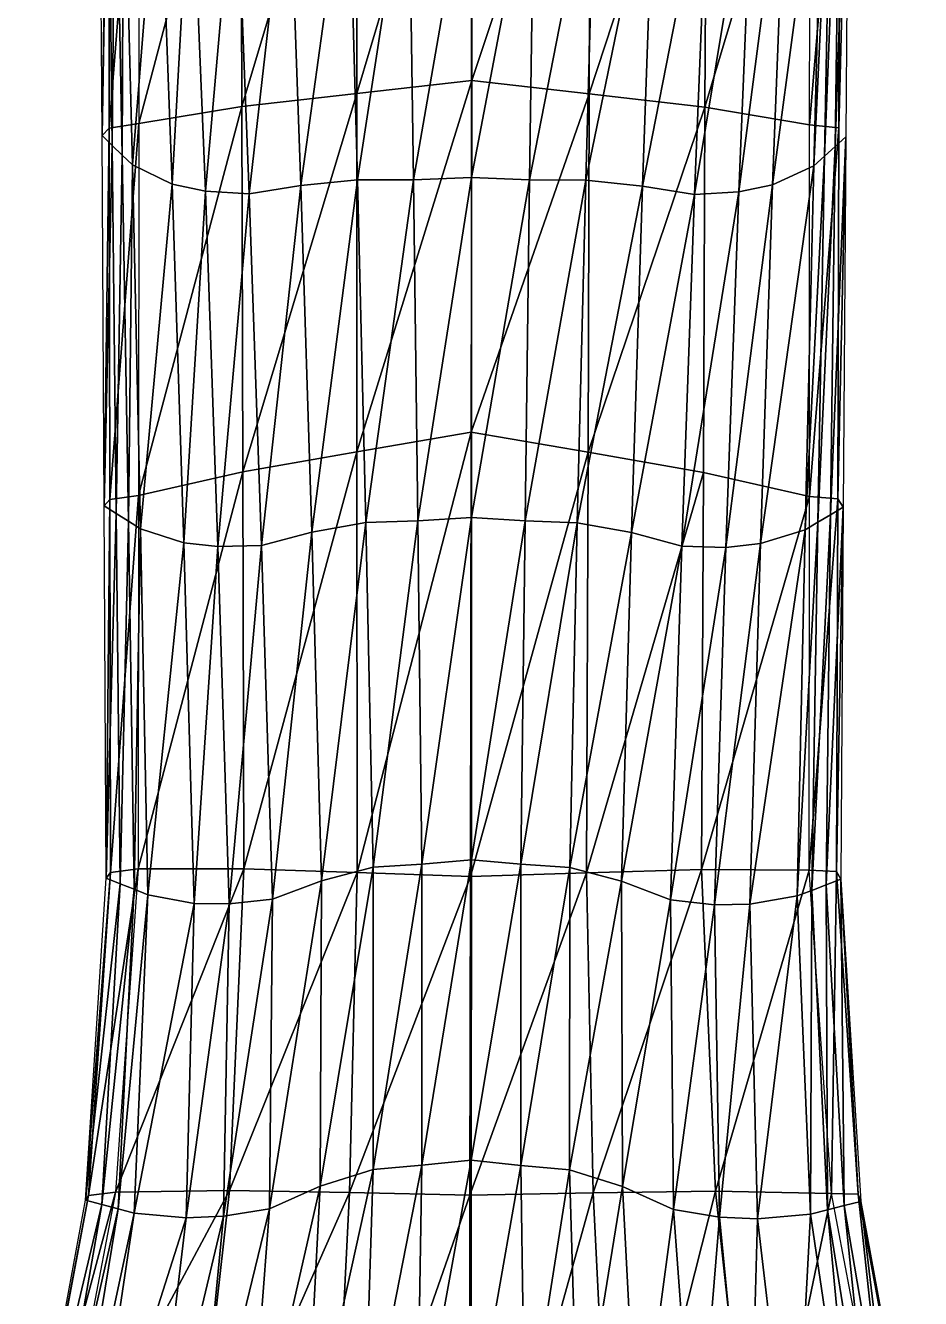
# Model space of a CAD drawing. Extents: x 0 to 0.153, y -0.316 to 0.
# Drawn here: x 0.0592 to 0.0947, y -0.1623 to -0.1118 of the extents above; entities that cross this region are included whole.
import ezdxf

# ---------------------------------------------------------------- set-up
doc = ezdxf.new("R2010")
doc.units = 0
for name, color, linetype in [('L12_KORPUS_6770005_00_4', 7, 'CONTINUOUS'), ('L13_KORPUS_6770005_00_5', 7, 'CONTINUOUS'), ('L14_KORPUS_6770005_00_6', 7, 'CONTINUOUS')]:
    doc.layers.add(name, color=color, linetype=linetype)

msp = doc.modelspace()

# ---------------------------------------------------------------- linework, layer by layer
at = {"layer": 'L12_KORPUS_6770005_00_4', "color": 8, "invisible_edges": 8}
for points in [[(0.06243, -0.102004, 0.085432), (0.062204, -0.11613, 0.091846), (0.062121, -0.101516, 0.08799), (0.06243, -0.102004, 0.085432)], [(0.09182, -0.101563, 0.087863), (0.091298, -0.116561, 0.089177), (0.091486, -0.102049, 0.085307), (0.09182, -0.101563, 0.087863)], [(0.09182, -0.101563, 0.087863), (0.091723, -0.116177, 0.091719), (0.091298, -0.116561, 0.089177), (0.09182, -0.101563, 0.087863)], [(0.06243, -0.102004, 0.085432), (0.062606, -0.116516, 0.089301), (0.062204, -0.11613, 0.091846), (0.06243, -0.102004, 0.085432)], [(0.06274, -0.102492, 0.082873), (0.062606, -0.116516, 0.089301), (0.06243, -0.102004, 0.085432), (0.06274, -0.102492, 0.082873)], [(0.091486, -0.102049, 0.085307), (0.090873, -0.116945, 0.086635), (0.091153, -0.102536, 0.082751), (0.091486, -0.102049, 0.085307)], [(0.091486, -0.102049, 0.085307), (0.091298, -0.116561, 0.089177), (0.090873, -0.116945, 0.086635), (0.091486, -0.102049, 0.085307)], [(0.06274, -0.102492, 0.082873), (0.063007, -0.116901, 0.086755), (0.062606, -0.116516, 0.089301), (0.06274, -0.102492, 0.082873)], [(0.06305, -0.10298, 0.080314), (0.063007, -0.116901, 0.086755), (0.06274, -0.102492, 0.082873), (0.06305, -0.10298, 0.080314)], [(0.091153, -0.102536, 0.082751), (0.090449, -0.117329, 0.084093), (0.09082, -0.103023, 0.080195), (0.091153, -0.102536, 0.082751)], [(0.091153, -0.102536, 0.082751), (0.090873, -0.116945, 0.086635), (0.090449, -0.117329, 0.084093), (0.091153, -0.102536, 0.082751)], [(0.06305, -0.10298, 0.080314), (0.063409, -0.117287, 0.08421), (0.063007, -0.116901, 0.086755), (0.06305, -0.10298, 0.080314)], [(0.064467, -0.104008, 0.074549), (0.063409, -0.117287, 0.08421), (0.06305, -0.10298, 0.080314), (0.064467, -0.104008, 0.074549)], [(0.09082, -0.103023, 0.080195), (0.08882, -0.118089, 0.07842), (0.08935, -0.104047, 0.074442), (0.09082, -0.103023, 0.080195)], [(0.09082, -0.103023, 0.080195), (0.090449, -0.117329, 0.084093), (0.08882, -0.118089, 0.07842), (0.09082, -0.103023, 0.080195)], [(0.064467, -0.104008, 0.074549), (0.064987, -0.118052, 0.078522), (0.063409, -0.117287, 0.08421), (0.064467, -0.104008, 0.074549)], [(0.065749, -0.104442, 0.071776), (0.064987, -0.118052, 0.078522), (0.064467, -0.104008, 0.074549), (0.065749, -0.104442, 0.071776)], [(0.08935, -0.104047, 0.074442), (0.087475, -0.118367, 0.075736), (0.088043, -0.104477, 0.07168), (0.08935, -0.104047, 0.074442)], [(0.08935, -0.104047, 0.074442), (0.08882, -0.118089, 0.07842), (0.087475, -0.118367, 0.075736), (0.08935, -0.104047, 0.074442)], [(0.065749, -0.104442, 0.071776), (0.066307, -0.118334, 0.075827), (0.064987, -0.118052, 0.078522), (0.065749, -0.104442, 0.071776)], [(0.067501, -0.104717, 0.0694), (0.066307, -0.118334, 0.075827), (0.065749, -0.104442, 0.071776), (0.067501, -0.104717, 0.0694)], [(0.07197, -0.104562, 0.066587), (0.070099, -0.118116, 0.072147), (0.069614, -0.104624, 0.067782), (0.07197, -0.104562, 0.066587)], [(0.07197, -0.104562, 0.066587), (0.072342, -0.117885, 0.071115), (0.070099, -0.118116, 0.072147), (0.07197, -0.104562, 0.066587)], [(0.074376, -0.104633, 0.065871), (0.072342, -0.117885, 0.071115), (0.07197, -0.104562, 0.066587), (0.074376, -0.104633, 0.065871)], [(0.07687, -0.104592, 0.06561), (0.07457, -0.117884, 0.070508), (0.074376, -0.104633, 0.065871), (0.07687, -0.104592, 0.06561)], [(0.07687, -0.104592, 0.06561), (0.076869, -0.117797, 0.070282), (0.07457, -0.117884, 0.070508), (0.07687, -0.104592, 0.06561)], [(0.079365, -0.104641, 0.065849), (0.076869, -0.117797, 0.070282), (0.07687, -0.104592, 0.06561), (0.079365, -0.104641, 0.065849)], [(0.081777, -0.104578, 0.066544), (0.079168, -0.117891, 0.070488), (0.079365, -0.104641, 0.065849), (0.081777, -0.104578, 0.066544)], [(0.081777, -0.104578, 0.066544), (0.081401, -0.117899, 0.071076), (0.079168, -0.117891, 0.070488), (0.081777, -0.104578, 0.066544)], [(0.084144, -0.104647, 0.06772), (0.081401, -0.117899, 0.071076), (0.081777, -0.104578, 0.066544), (0.084144, -0.104647, 0.06772)], [(0.088043, -0.104477, 0.07168), (0.085715, -0.118467, 0.073482), (0.08627, -0.104747, 0.06932), (0.088043, -0.104477, 0.07168)], [(0.088043, -0.104477, 0.07168), (0.087475, -0.118367, 0.075736), (0.085715, -0.118467, 0.073482), (0.088043, -0.104477, 0.07168)], [(0.067501, -0.104717, 0.0694), (0.068048, -0.118439, 0.073558), (0.066307, -0.118334, 0.075827), (0.067501, -0.104717, 0.0694)], [(0.069614, -0.104624, 0.067782), (0.068048, -0.118439, 0.073558), (0.067501, -0.104717, 0.0694), (0.069614, -0.104624, 0.067782)], [(0.069614, -0.104624, 0.067782), (0.070099, -0.118116, 0.072147), (0.068048, -0.118439, 0.073558), (0.069614, -0.104624, 0.067782)], [(0.074376, -0.104633, 0.065871), (0.07457, -0.117884, 0.070508), (0.072342, -0.117885, 0.071115), (0.074376, -0.104633, 0.065871)], [(0.079365, -0.104641, 0.065849), (0.079168, -0.117891, 0.070488), (0.076869, -0.117797, 0.070282), (0.079365, -0.104641, 0.065849)], [(0.084144, -0.104647, 0.06772), (0.083653, -0.118138, 0.072089), (0.081401, -0.117899, 0.071076), (0.084144, -0.104647, 0.06772)], [(0.08627, -0.104747, 0.06932), (0.083653, -0.118138, 0.072089), (0.084144, -0.104647, 0.06772), (0.08627, -0.104747, 0.06932)], [(0.08627, -0.104747, 0.06932), (0.085715, -0.118467, 0.073482), (0.083653, -0.118138, 0.072089), (0.08627, -0.104747, 0.06932)], [(0.062606, -0.116516, 0.089301), (0.062287, -0.130827, 0.095384), (0.062204, -0.11613, 0.091846), (0.062606, -0.116516, 0.089301)], [(0.091723, -0.116177, 0.091719), (0.091119, -0.131176, 0.092743), (0.091298, -0.116561, 0.089177), (0.091723, -0.116177, 0.091719)], [(0.091723, -0.116177, 0.091719), (0.091624, -0.130873, 0.095258), (0.091119, -0.131176, 0.092743), (0.091723, -0.116177, 0.091719)], [(0.062606, -0.116516, 0.089301), (0.062769, -0.131131, 0.092865), (0.062287, -0.130827, 0.095384), (0.062606, -0.116516, 0.089301)], [(0.063007, -0.116901, 0.086755), (0.062769, -0.131131, 0.092865), (0.062606, -0.116516, 0.089301), (0.063007, -0.116901, 0.086755)], [(0.091298, -0.116561, 0.089177), (0.090615, -0.131478, 0.090227), (0.090873, -0.116945, 0.086635), (0.091298, -0.116561, 0.089177)], [(0.091298, -0.116561, 0.089177), (0.091119, -0.131176, 0.092743), (0.090615, -0.131478, 0.090227), (0.091298, -0.116561, 0.089177)], [(0.063007, -0.116901, 0.086755), (0.063251, -0.131435, 0.090345), (0.062769, -0.131131, 0.092865), (0.063007, -0.116901, 0.086755)], [(0.063409, -0.117287, 0.08421), (0.063251, -0.131435, 0.090345), (0.063007, -0.116901, 0.086755), (0.063409, -0.117287, 0.08421)], [(0.090873, -0.116945, 0.086635), (0.09011, -0.13178, 0.087712), (0.090449, -0.117329, 0.084093), (0.090873, -0.116945, 0.086635)], [(0.090873, -0.116945, 0.086635), (0.090615, -0.131478, 0.090227), (0.09011, -0.13178, 0.087712), (0.090873, -0.116945, 0.086635)], [(0.063409, -0.117287, 0.08421), (0.063733, -0.131739, 0.087826), (0.063251, -0.131435, 0.090345), (0.063409, -0.117287, 0.08421)], [(0.064987, -0.118052, 0.078522), (0.063733, -0.131739, 0.087826), (0.063409, -0.117287, 0.08421), (0.064987, -0.118052, 0.078522)], [(0.090449, -0.117329, 0.084093), (0.088343, -0.132326, 0.082145), (0.08882, -0.118089, 0.07842), (0.090449, -0.117329, 0.084093)], [(0.090449, -0.117329, 0.084093), (0.09011, -0.13178, 0.087712), (0.088343, -0.132326, 0.082145), (0.090449, -0.117329, 0.084093)], [(0.064987, -0.118052, 0.078522), (0.065451, -0.13229, 0.082244), (0.063733, -0.131739, 0.087826), (0.064987, -0.118052, 0.078522)], [(0.066307, -0.118334, 0.075827), (0.065451, -0.13229, 0.082244), (0.064987, -0.118052, 0.078522), (0.066307, -0.118334, 0.075827)], [(0.070099, -0.118116, 0.072147), (0.068535, -0.1324, 0.077488), (0.068048, -0.118439, 0.073558), (0.070099, -0.118116, 0.072147)], [(0.070099, -0.118116, 0.072147), (0.07053, -0.131867, 0.076288), (0.068535, -0.1324, 0.077488), (0.070099, -0.118116, 0.072147)], [(0.072342, -0.117885, 0.071115), (0.07053, -0.131867, 0.076288), (0.070099, -0.118116, 0.072147), (0.072342, -0.117885, 0.071115)], [(0.072342, -0.117885, 0.071115), (0.072671, -0.13148, 0.075423), (0.07053, -0.131867, 0.076288), (0.072342, -0.117885, 0.071115)], [(0.07457, -0.117884, 0.070508), (0.072671, -0.13148, 0.075423), (0.072342, -0.117885, 0.071115), (0.07457, -0.117884, 0.070508)], [(0.07457, -0.117884, 0.070508), (0.074742, -0.131416, 0.074925), (0.072671, -0.13148, 0.075423), (0.07457, -0.117884, 0.070508)], [(0.076869, -0.117797, 0.070282), (0.074742, -0.131416, 0.074925), (0.07457, -0.117884, 0.070508), (0.076869, -0.117797, 0.070282)], [(0.076869, -0.117797, 0.070282), (0.076866, -0.131287, 0.074736), (0.074742, -0.131416, 0.074925), (0.076869, -0.117797, 0.070282)], [(0.079168, -0.117891, 0.070488), (0.076866, -0.131287, 0.074736), (0.076869, -0.117797, 0.070282), (0.079168, -0.117891, 0.070488)], [(0.079168, -0.117891, 0.070488), (0.078992, -0.131422, 0.074907), (0.076866, -0.131287, 0.074736), (0.079168, -0.117891, 0.070488)], [(0.081401, -0.117899, 0.071076), (0.078992, -0.131422, 0.074907), (0.079168, -0.117891, 0.070488), (0.081401, -0.117899, 0.071076)], [(0.081401, -0.117899, 0.071076), (0.081067, -0.131493, 0.075386), (0.078992, -0.131422, 0.074907), (0.081401, -0.117899, 0.071076)], [(0.083653, -0.118138, 0.072089), (0.081067, -0.131493, 0.075386), (0.081401, -0.117899, 0.071076), (0.083653, -0.118138, 0.072089)], [(0.083653, -0.118138, 0.072089), (0.083214, -0.131887, 0.076234), (0.081067, -0.131493, 0.075386), (0.083653, -0.118138, 0.072089)], [(0.085715, -0.118467, 0.073482), (0.083214, -0.131887, 0.076234), (0.083653, -0.118138, 0.072089), (0.085715, -0.118467, 0.073482)], [(0.08882, -0.118089, 0.07842), (0.086967, -0.132474, 0.079553), (0.087475, -0.118367, 0.075736), (0.08882, -0.118089, 0.07842)], [(0.08882, -0.118089, 0.07842), (0.088343, -0.132326, 0.082145), (0.086967, -0.132474, 0.079553), (0.08882, -0.118089, 0.07842)], [(0.066307, -0.118334, 0.075827), (0.066804, -0.132442, 0.079639), (0.065451, -0.13229, 0.082244), (0.066307, -0.118334, 0.075827)], [(0.068048, -0.118439, 0.073558), (0.066804, -0.132442, 0.079639), (0.066307, -0.118334, 0.075827), (0.068048, -0.118439, 0.073558)], [(0.068048, -0.118439, 0.073558), (0.068535, -0.1324, 0.077488), (0.066804, -0.132442, 0.079639), (0.068048, -0.118439, 0.073558)], [(0.085715, -0.118467, 0.073482), (0.085218, -0.132426, 0.077416), (0.083214, -0.131887, 0.076234), (0.085715, -0.118467, 0.073482)], [(0.087475, -0.118367, 0.075736), (0.085218, -0.132426, 0.077416), (0.085715, -0.118467, 0.073482), (0.087475, -0.118367, 0.075736)], [(0.087475, -0.118367, 0.075736), (0.086967, -0.132474, 0.079553), (0.085218, -0.132426, 0.077416), (0.087475, -0.118367, 0.075736)], [(0.062769, -0.131131, 0.092865), (0.062369, -0.1456, 0.098602), (0.062287, -0.130827, 0.095384), (0.062769, -0.131131, 0.092865)], [(0.062769, -0.131131, 0.092865), (0.062922, -0.145822, 0.096136), (0.062369, -0.1456, 0.098602), (0.062769, -0.131131, 0.092865)], [(0.063251, -0.131435, 0.090345), (0.062922, -0.145822, 0.096136), (0.062769, -0.131131, 0.092865), (0.063251, -0.131435, 0.090345)], [(0.076866, -0.131287, 0.074736), (0.074894, -0.145041, 0.079228), (0.074742, -0.131416, 0.074925), (0.076866, -0.131287, 0.074736)], [(0.076866, -0.131287, 0.074736), (0.076864, -0.144871, 0.079075), (0.074894, -0.145041, 0.079228), (0.076866, -0.131287, 0.074736)], [(0.078992, -0.131422, 0.074907), (0.076864, -0.144871, 0.079075), (0.076866, -0.131287, 0.074736), (0.078992, -0.131422, 0.074907)], [(0.091119, -0.131176, 0.092743), (0.090373, -0.146086, 0.093554), (0.090615, -0.131478, 0.090227), (0.091119, -0.131176, 0.092743)], [(0.091119, -0.131176, 0.092743), (0.090948, -0.145866, 0.096015), (0.090373, -0.146086, 0.093554), (0.091119, -0.131176, 0.092743)], [(0.091624, -0.130873, 0.095258), (0.090948, -0.145866, 0.096015), (0.091119, -0.131176, 0.092743), (0.091624, -0.130873, 0.095258)], [(0.091624, -0.130873, 0.095258), (0.091523, -0.145645, 0.098476), (0.090948, -0.145866, 0.096015), (0.091624, -0.130873, 0.095258)], [(0.063251, -0.131435, 0.090345), (0.063475, -0.146043, 0.09367), (0.062922, -0.145822, 0.096136), (0.063251, -0.131435, 0.090345)], [(0.063733, -0.131739, 0.087826), (0.063475, -0.146043, 0.09367), (0.063251, -0.131435, 0.090345), (0.063733, -0.131739, 0.087826)], [(0.063733, -0.131739, 0.087826), (0.064027, -0.146265, 0.091204), (0.063475, -0.146043, 0.09367), (0.063733, -0.131739, 0.087826)], [(0.065451, -0.13229, 0.082244), (0.064027, -0.146265, 0.091204), (0.063733, -0.131739, 0.087826), (0.065451, -0.13229, 0.082244)], [(0.07053, -0.131867, 0.076288), (0.06897, -0.146441, 0.081287), (0.068535, -0.1324, 0.077488), (0.07053, -0.131867, 0.076288)], [(0.07053, -0.131867, 0.076288), (0.070914, -0.145703, 0.080307), (0.06897, -0.146441, 0.081287), (0.07053, -0.131867, 0.076288)], [(0.072671, -0.13148, 0.075423), (0.070914, -0.145703, 0.080307), (0.07053, -0.131867, 0.076288), (0.072671, -0.13148, 0.075423)], [(0.072671, -0.13148, 0.075423), (0.072964, -0.145166, 0.079613), (0.070914, -0.145703, 0.080307), (0.072671, -0.13148, 0.075423)], [(0.074742, -0.131416, 0.074925), (0.072964, -0.145166, 0.079613), (0.072671, -0.13148, 0.075423), (0.074742, -0.131416, 0.074925)], [(0.074742, -0.131416, 0.074925), (0.074894, -0.145041, 0.079228), (0.072964, -0.145166, 0.079613), (0.074742, -0.131416, 0.074925)], [(0.078992, -0.131422, 0.074907), (0.078833, -0.145048, 0.079211), (0.076864, -0.144871, 0.079075), (0.078992, -0.131422, 0.074907)], [(0.081067, -0.131493, 0.075386), (0.078833, -0.145048, 0.079211), (0.078992, -0.131422, 0.074907), (0.081067, -0.131493, 0.075386)], [(0.081067, -0.131493, 0.075386), (0.080766, -0.145178, 0.079579), (0.078833, -0.145048, 0.079211), (0.081067, -0.131493, 0.075386)], [(0.083214, -0.131887, 0.076234), (0.080766, -0.145178, 0.079579), (0.081067, -0.131493, 0.075386), (0.083214, -0.131887, 0.076234)], [(0.09011, -0.13178, 0.087712), (0.087911, -0.146637, 0.085693), (0.088343, -0.132326, 0.082145), (0.09011, -0.13178, 0.087712)], [(0.09011, -0.13178, 0.087712), (0.089798, -0.146306, 0.091093), (0.087911, -0.146637, 0.085693), (0.09011, -0.13178, 0.087712)], [(0.090615, -0.131478, 0.090227), (0.089798, -0.146306, 0.091093), (0.09011, -0.13178, 0.087712), (0.090615, -0.131478, 0.090227)], [(0.090615, -0.131478, 0.090227), (0.090373, -0.146086, 0.093554), (0.089798, -0.146306, 0.091093), (0.090615, -0.131478, 0.090227)], [(0.065451, -0.13229, 0.082244), (0.065868, -0.146602, 0.085788), (0.064027, -0.146265, 0.091204), (0.065451, -0.13229, 0.082244)], [(0.066804, -0.132442, 0.079639), (0.065868, -0.146602, 0.085788), (0.065451, -0.13229, 0.082244), (0.066804, -0.132442, 0.079639)], [(0.083214, -0.131887, 0.076234), (0.08282, -0.145722, 0.080255), (0.080766, -0.145178, 0.079579), (0.083214, -0.131887, 0.076234)], [(0.085218, -0.132426, 0.077416), (0.08282, -0.145722, 0.080255), (0.083214, -0.131887, 0.076234), (0.085218, -0.132426, 0.077416)], [(0.088343, -0.132326, 0.082145), (0.086508, -0.146658, 0.083218), (0.086967, -0.132474, 0.079553), (0.088343, -0.132326, 0.082145)], [(0.088343, -0.132326, 0.082145), (0.087911, -0.146637, 0.085693), (0.086508, -0.146658, 0.083218), (0.088343, -0.132326, 0.082145)], [(0.066804, -0.132442, 0.079639), (0.067249, -0.146628, 0.083301), (0.065868, -0.146602, 0.085788), (0.066804, -0.132442, 0.079639)], [(0.068535, -0.1324, 0.077488), (0.067249, -0.146628, 0.083301), (0.066804, -0.132442, 0.079639), (0.068535, -0.1324, 0.077488)], [(0.068535, -0.1324, 0.077488), (0.06897, -0.146441, 0.081287), (0.067249, -0.146628, 0.083301), (0.068535, -0.1324, 0.077488)], [(0.085218, -0.132426, 0.077416), (0.084771, -0.146465, 0.081219), (0.08282, -0.145722, 0.080255), (0.085218, -0.132426, 0.077416)], [(0.086967, -0.132474, 0.079553), (0.084771, -0.146465, 0.081219), (0.085218, -0.132426, 0.077416), (0.086967, -0.132474, 0.079553)], [(0.086967, -0.132474, 0.079553), (0.086508, -0.146658, 0.083218), (0.084771, -0.146465, 0.081219), (0.086967, -0.132474, 0.079553)], [(0.076864, -0.144871, 0.079075), (0.074899, -0.156996, 0.082836), (0.074894, -0.145041, 0.079228), (0.076864, -0.144871, 0.079075)], [(0.076864, -0.144871, 0.079075), (0.07686, -0.156792, 0.082713), (0.074899, -0.156996, 0.082836), (0.076864, -0.144871, 0.079075)], [(0.078833, -0.145048, 0.079211), (0.07686, -0.156792, 0.082713), (0.076864, -0.144871, 0.079075), (0.078833, -0.145048, 0.079211)], [(0.072964, -0.145166, 0.079613), (0.070867, -0.157827, 0.083683), (0.070914, -0.145703, 0.080307), (0.072964, -0.145166, 0.079613)], [(0.072964, -0.145166, 0.079613), (0.072967, -0.157167, 0.083128), (0.070867, -0.157827, 0.083683), (0.072964, -0.145166, 0.079613)], [(0.074894, -0.145041, 0.079228), (0.072967, -0.157167, 0.083128), (0.072964, -0.145166, 0.079613), (0.074894, -0.145041, 0.079228)], [(0.074894, -0.145041, 0.079228), (0.074899, -0.156996, 0.082836), (0.072967, -0.157167, 0.083128), (0.074894, -0.145041, 0.079228)], [(0.078833, -0.145048, 0.079211), (0.078821, -0.157002, 0.082819), (0.07686, -0.156792, 0.082713), (0.078833, -0.145048, 0.079211)], [(0.080766, -0.145178, 0.079579), (0.078821, -0.157002, 0.082819), (0.078833, -0.145048, 0.079211), (0.080766, -0.145178, 0.079579)], [(0.080766, -0.145178, 0.079579), (0.080755, -0.15718, 0.083094), (0.078821, -0.157002, 0.082819), (0.080766, -0.145178, 0.079579)], [(0.08282, -0.145722, 0.080255), (0.080755, -0.15718, 0.083094), (0.080766, -0.145178, 0.079579), (0.08282, -0.145722, 0.080255)], [(0.062922, -0.145822, 0.096136), (0.06155, -0.158383, 0.101335), (0.062369, -0.1456, 0.098602), (0.062922, -0.145822, 0.096136)], [(0.062922, -0.145822, 0.096136), (0.062196, -0.158553, 0.098912), (0.06155, -0.158383, 0.101335), (0.062922, -0.145822, 0.096136)], [(0.063475, -0.146043, 0.09367), (0.062196, -0.158553, 0.098912), (0.062922, -0.145822, 0.096136), (0.063475, -0.146043, 0.09367)], [(0.070914, -0.145703, 0.080307), (0.068847, -0.158729, 0.084486), (0.06897, -0.146441, 0.081287), (0.070914, -0.145703, 0.080307)], [(0.070914, -0.145703, 0.080307), (0.070867, -0.157827, 0.083683), (0.068847, -0.158729, 0.084486), (0.070914, -0.145703, 0.080307)], [(0.08282, -0.145722, 0.080255), (0.082858, -0.157846, 0.083631), (0.080755, -0.15718, 0.083094), (0.08282, -0.145722, 0.080255)], [(0.084771, -0.146465, 0.081219), (0.082858, -0.157846, 0.083631), (0.08282, -0.145722, 0.080255), (0.084771, -0.146465, 0.081219)], [(0.090948, -0.145866, 0.096015), (0.090991, -0.158767, 0.096367), (0.090373, -0.146086, 0.093554), (0.090948, -0.145866, 0.096015)], [(0.091523, -0.145645, 0.098476), (0.091657, -0.158599, 0.098785), (0.090948, -0.145866, 0.096015), (0.091523, -0.145645, 0.098476)], [(0.090948, -0.145866, 0.096015), (0.091657, -0.158599, 0.098785), (0.090991, -0.158767, 0.096367), (0.090948, -0.145866, 0.096015)], [(0.091523, -0.145645, 0.098476), (0.092324, -0.158431, 0.101202), (0.091657, -0.158599, 0.098785), (0.091523, -0.145645, 0.098476)], [(0.063475, -0.146043, 0.09367), (0.062841, -0.158723, 0.096488), (0.062196, -0.158553, 0.098912), (0.063475, -0.146043, 0.09367)], [(0.064027, -0.146265, 0.091204), (0.062841, -0.158723, 0.096488), (0.063475, -0.146043, 0.09367), (0.064027, -0.146265, 0.091204)], [(0.064027, -0.146265, 0.091204), (0.063486, -0.158893, 0.094065), (0.062841, -0.158723, 0.096488), (0.064027, -0.146265, 0.091204)], [(0.065868, -0.146602, 0.085788), (0.063486, -0.158893, 0.094065), (0.064027, -0.146265, 0.091204), (0.065868, -0.146602, 0.085788)], [(0.06897, -0.146441, 0.081287), (0.067029, -0.159024, 0.086389), (0.067249, -0.146628, 0.083301), (0.06897, -0.146441, 0.081287)], [(0.06897, -0.146441, 0.081287), (0.068847, -0.158729, 0.084486), (0.067029, -0.159024, 0.086389), (0.06897, -0.146441, 0.081287)], [(0.084771, -0.146465, 0.081219), (0.084882, -0.158755, 0.084417), (0.082858, -0.157846, 0.083631), (0.084771, -0.146465, 0.081219)], [(0.086508, -0.146658, 0.083218), (0.084882, -0.158755, 0.084417), (0.084771, -0.146465, 0.081219), (0.086508, -0.146658, 0.083218)], [(0.089798, -0.146306, 0.091093), (0.088224, -0.159124, 0.088684), (0.087911, -0.146637, 0.085693), (0.089798, -0.146306, 0.091093)], [(0.089798, -0.146306, 0.091093), (0.090324, -0.158935, 0.093949), (0.088224, -0.159124, 0.088684), (0.089798, -0.146306, 0.091093)], [(0.090373, -0.146086, 0.093554), (0.090324, -0.158935, 0.093949), (0.089798, -0.146306, 0.091093), (0.090373, -0.146086, 0.093554)], [(0.090373, -0.146086, 0.093554), (0.090991, -0.158767, 0.096367), (0.090324, -0.158935, 0.093949), (0.090373, -0.146086, 0.093554)], [(0.065868, -0.146602, 0.085788), (0.06554, -0.159088, 0.088782), (0.063486, -0.158893, 0.094065), (0.065868, -0.146602, 0.085788)], [(0.067249, -0.146628, 0.083301), (0.06554, -0.159088, 0.088782), (0.065868, -0.146602, 0.085788), (0.067249, -0.146628, 0.083301)], [(0.067249, -0.146628, 0.083301), (0.067029, -0.159024, 0.086389), (0.06554, -0.159088, 0.088782), (0.067249, -0.146628, 0.083301)], [(0.086508, -0.146658, 0.083218), (0.086715, -0.159055, 0.086304), (0.084882, -0.158755, 0.084417), (0.086508, -0.146658, 0.083218)], [(0.087911, -0.146637, 0.085693), (0.086715, -0.159055, 0.086304), (0.086508, -0.146658, 0.083218), (0.087911, -0.146637, 0.085693)], [(0.087911, -0.146637, 0.085693), (0.088224, -0.159124, 0.088684), (0.086715, -0.159055, 0.086304), (0.087911, -0.146637, 0.085693)], [(0.074899, -0.156996, 0.082836), (0.0726, -0.168689, 0.086069), (0.072967, -0.157167, 0.083128), (0.074899, -0.156996, 0.082836)], [(0.074899, -0.156996, 0.082836), (0.074717, -0.168464, 0.085871), (0.0726, -0.168689, 0.086069), (0.074899, -0.156996, 0.082836)], [(0.07686, -0.156792, 0.082713), (0.074717, -0.168464, 0.085871), (0.074899, -0.156996, 0.082836), (0.07686, -0.156792, 0.082713)], [(0.07686, -0.156792, 0.082713), (0.076855, -0.168223, 0.085786), (0.074717, -0.168464, 0.085871), (0.07686, -0.156792, 0.082713)], [(0.078821, -0.157002, 0.082819), (0.076855, -0.168223, 0.085786), (0.07686, -0.156792, 0.082713), (0.078821, -0.157002, 0.082819)], [(0.078821, -0.157002, 0.082819), (0.078993, -0.168471, 0.085853), (0.076855, -0.168223, 0.085786), (0.078821, -0.157002, 0.082819)], [(0.080755, -0.15718, 0.083094), (0.078993, -0.168471, 0.085853), (0.078821, -0.157002, 0.082819), (0.080755, -0.15718, 0.083094)], [(0.072967, -0.157167, 0.083128), (0.070245, -0.169486, 0.086461), (0.070867, -0.157827, 0.083683), (0.072967, -0.157167, 0.083128)], [(0.072967, -0.157167, 0.083128), (0.0726, -0.168689, 0.086069), (0.070245, -0.169486, 0.086461), (0.072967, -0.157167, 0.083128)], [(0.080755, -0.15718, 0.083094), (0.081111, -0.168702, 0.086032), (0.078993, -0.168471, 0.085853), (0.080755, -0.15718, 0.083094)], [(0.082858, -0.157846, 0.083631), (0.081111, -0.168702, 0.086032), (0.080755, -0.15718, 0.083094), (0.082858, -0.157846, 0.083631)], [(0.070867, -0.157827, 0.083683), (0.067946, -0.170578, 0.087057), (0.068847, -0.158729, 0.084486), (0.070867, -0.157827, 0.083683)], [(0.070867, -0.157827, 0.083683), (0.070245, -0.169486, 0.086461), (0.067946, -0.170578, 0.087057), (0.070867, -0.157827, 0.083683)], [(0.082858, -0.157846, 0.083631), (0.083466, -0.169507, 0.086405), (0.081111, -0.168702, 0.086032), (0.082858, -0.157846, 0.083631)], [(0.084882, -0.158755, 0.084417), (0.083466, -0.169507, 0.086405), (0.082858, -0.157846, 0.083631), (0.084882, -0.158755, 0.084417)], [(0.062196, -0.158553, 0.098912), (0.059166, -0.171344, 0.104108), (0.06155, -0.158383, 0.101335), (0.062196, -0.158553, 0.098912)], [(0.062196, -0.158553, 0.098912), (0.059978, -0.171373, 0.101623), (0.059166, -0.171344, 0.104108), (0.062196, -0.158553, 0.098912)], [(0.062841, -0.158723, 0.096488), (0.059978, -0.171373, 0.101623), (0.062196, -0.158553, 0.098912), (0.062841, -0.158723, 0.096488)], [(0.091657, -0.158599, 0.098785), (0.093024, -0.171452, 0.098999), (0.090991, -0.158767, 0.096367), (0.091657, -0.158599, 0.098785)], [(0.092324, -0.158431, 0.101202), (0.093857, -0.171426, 0.101477), (0.091657, -0.158599, 0.098785), (0.092324, -0.158431, 0.101202)], [(0.091657, -0.158599, 0.098785), (0.093857, -0.171426, 0.101477), (0.093024, -0.171452, 0.098999), (0.091657, -0.158599, 0.098785)], [(0.092324, -0.158431, 0.101202), (0.09469, -0.1714, 0.103955), (0.093857, -0.171426, 0.101477), (0.092324, -0.158431, 0.101202)], [(0.062841, -0.158723, 0.096488), (0.06079, -0.171401, 0.099138), (0.059978, -0.171373, 0.101623), (0.062841, -0.158723, 0.096488)], [(0.063486, -0.158893, 0.094065), (0.06079, -0.171401, 0.099138), (0.062841, -0.158723, 0.096488), (0.063486, -0.158893, 0.094065)], [(0.063486, -0.158893, 0.094065), (0.061602, -0.17143, 0.096653), (0.06079, -0.171401, 0.099138), (0.063486, -0.158893, 0.094065)], [(0.06554, -0.159088, 0.088782), (0.061602, -0.17143, 0.096653), (0.063486, -0.158893, 0.094065), (0.06554, -0.159088, 0.088782)], [(0.06554, -0.159088, 0.088782), (0.064094, -0.171289, 0.091288), (0.061602, -0.17143, 0.096653), (0.06554, -0.159088, 0.088782)], [(0.067029, -0.159024, 0.086389), (0.064094, -0.171289, 0.091288), (0.06554, -0.159088, 0.088782), (0.067029, -0.159024, 0.086389)], [(0.067029, -0.159024, 0.086389), (0.065846, -0.171049, 0.088902), (0.064094, -0.171289, 0.091288), (0.067029, -0.159024, 0.086389)], [(0.068847, -0.158729, 0.084486), (0.065846, -0.171049, 0.088902), (0.067029, -0.159024, 0.086389), (0.068847, -0.158729, 0.084486)], [(0.068847, -0.158729, 0.084486), (0.067946, -0.170578, 0.087057), (0.065846, -0.171049, 0.088902), (0.068847, -0.158729, 0.084486)], [(0.084882, -0.158755, 0.084417), (0.085767, -0.170606, 0.086981), (0.083466, -0.169507, 0.086405), (0.084882, -0.158755, 0.084417)], [(0.086715, -0.159055, 0.086304), (0.085767, -0.170606, 0.086981), (0.084882, -0.158755, 0.084417), (0.086715, -0.159055, 0.086304)], [(0.086715, -0.159055, 0.086304), (0.087881, -0.171083, 0.088808), (0.085767, -0.170606, 0.086981), (0.086715, -0.159055, 0.086304)], [(0.088224, -0.159124, 0.088684), (0.087881, -0.171083, 0.088808), (0.086715, -0.159055, 0.086304), (0.088224, -0.159124, 0.088684)], [(0.088224, -0.159124, 0.088684), (0.089653, -0.171329, 0.091178), (0.087881, -0.171083, 0.088808), (0.088224, -0.159124, 0.088684)], [(0.090324, -0.158935, 0.093949), (0.089653, -0.171329, 0.091178), (0.088224, -0.159124, 0.088684), (0.090324, -0.158935, 0.093949)], [(0.090324, -0.158935, 0.093949), (0.092191, -0.171478, 0.096521), (0.089653, -0.171329, 0.091178), (0.090324, -0.158935, 0.093949)], [(0.090991, -0.158767, 0.096367), (0.092191, -0.171478, 0.096521), (0.090324, -0.158935, 0.093949), (0.090991, -0.158767, 0.096367)], [(0.090991, -0.158767, 0.096367), (0.093024, -0.171452, 0.098999), (0.092191, -0.171478, 0.096521), (0.090991, -0.158767, 0.096367)]]:
    msp.add_3dface(points, dxfattribs=at)
at = {"layer": 'L13_KORPUS_6770005_00_5', "color": 8}
for points, invisible_edges in [([(0.063668, -0.100986, 0.090473), (0.062493, -0.115836, 0.093361), (0.062469, -0.101185, 0.08947), (0.063668, -0.100986, 0.090473)], 8), ([(0.063668, -0.100986, 0.090473), (0.063662, -0.115655, 0.094435), (0.062493, -0.115836, 0.093361), (0.063668, -0.100986, 0.090473)], 8), ([(0.090289, -0.115696, 0.094321), (0.090296, -0.101028, 0.090359), (0.09148, -0.101187, 0.089353), (0.090289, -0.115696, 0.094321)], 8), ([(0.062469, -0.101185, 0.08947), (0.062204, -0.11613, 0.091846), (0.062121, -0.101516, 0.08799), (0.062469, -0.101185, 0.08947)], 8), ([(0.062469, -0.101185, 0.08947), (0.062493, -0.115836, 0.093361), (0.062204, -0.11613, 0.091846), (0.062469, -0.101185, 0.08947)], 8), ([(0.090289, -0.115696, 0.094321), (0.09148, -0.101187, 0.089353), (0.091442, -0.115824, 0.093247), (0.090289, -0.115696, 0.094321)], 8), ([(0.09182, -0.101563, 0.087863), (0.091442, -0.115824, 0.093247), (0.09148, -0.101187, 0.089353), (0.09182, -0.101563, 0.087863)], 12), ([(0.091442, -0.115824, 0.093247), (0.09182, -0.101563, 0.087863), (0.091723, -0.116177, 0.091719), (0.091442, -0.115824, 0.093247)], 12), ([(0.063662, -0.115655, 0.094435), (0.062516, -0.13057, 0.096934), (0.062493, -0.115836, 0.093361), (0.063662, -0.115655, 0.094435)], 8), ([(0.063662, -0.115655, 0.094435), (0.063654, -0.130408, 0.098078), (0.062516, -0.13057, 0.096934), (0.063662, -0.115655, 0.094435)], 8), ([(0.090282, -0.13045, 0.097963), (0.090289, -0.115696, 0.094321), (0.091442, -0.115824, 0.093247), (0.090282, -0.13045, 0.097963)], 8), ([(0.062493, -0.115836, 0.093361), (0.062287, -0.130827, 0.095384), (0.062204, -0.11613, 0.091846), (0.062493, -0.115836, 0.093361)], 8), ([(0.062493, -0.115836, 0.093361), (0.062516, -0.13057, 0.096934), (0.062287, -0.130827, 0.095384), (0.062493, -0.115836, 0.093361)], 8), ([(0.090282, -0.13045, 0.097963), (0.091442, -0.115824, 0.093247), (0.091402, -0.130546, 0.096823), (0.090282, -0.13045, 0.097963)], 8), ([(0.091723, -0.116177, 0.091719), (0.091402, -0.130546, 0.096823), (0.091442, -0.115824, 0.093247), (0.091723, -0.116177, 0.091719)], 12), ([(0.091402, -0.130546, 0.096823), (0.091723, -0.116177, 0.091719), (0.091624, -0.130873, 0.095258), (0.091402, -0.130546, 0.096823)], 8), ([(0.062516, -0.13057, 0.096934), (0.062369, -0.1456, 0.098602), (0.062287, -0.130827, 0.095384), (0.062516, -0.13057, 0.096934)], 8), ([(0.062516, -0.13057, 0.096934), (0.062537, -0.145381, 0.100187), (0.062369, -0.1456, 0.098602), (0.062516, -0.13057, 0.096934)], 8), ([(0.063654, -0.130408, 0.098078), (0.062537, -0.145381, 0.100187), (0.062516, -0.13057, 0.096934), (0.063654, -0.130408, 0.098078)], 8), ([(0.063654, -0.130408, 0.098078), (0.063644, -0.145239, 0.101399), (0.062537, -0.145381, 0.100187), (0.063654, -0.130408, 0.098078)], 8), ([(0.090272, -0.145281, 0.101285), (0.090282, -0.13045, 0.097963), (0.091402, -0.130546, 0.096823), (0.090272, -0.145281, 0.101285)], 8), ([(0.090272, -0.145281, 0.101285), (0.091402, -0.130546, 0.096823), (0.09136, -0.145343, 0.100078), (0.090272, -0.145281, 0.101285)], 8), ([(0.09136, -0.145343, 0.100078), (0.091402, -0.130546, 0.096823), (0.091624, -0.130873, 0.095258), (0.09136, -0.145343, 0.100078)], 8), ([(0.09136, -0.145343, 0.100078), (0.091624, -0.130873, 0.095258), (0.091523, -0.145645, 0.098476), (0.09136, -0.145343, 0.100078)], 8), ([(0.062537, -0.145381, 0.100187), (0.061664, -0.158194, 0.10295), (0.06155, -0.158383, 0.101335), (0.062537, -0.145381, 0.100187)], 8), ([(0.062537, -0.145381, 0.100187), (0.06155, -0.158383, 0.101335), (0.062369, -0.1456, 0.098602), (0.062537, -0.145381, 0.100187)], 8), ([(0.063644, -0.145239, 0.101399), (0.062742, -0.158068, 0.104222), (0.061664, -0.158194, 0.10295), (0.063644, -0.145239, 0.101399)], 8), ([(0.063644, -0.145239, 0.101399), (0.061664, -0.158194, 0.10295), (0.062537, -0.145381, 0.100187), (0.063644, -0.145239, 0.101399)], 8), ([(0.091158, -0.158113, 0.1041), (0.090272, -0.145281, 0.101285), (0.09136, -0.145343, 0.100078), (0.091158, -0.158113, 0.1041)], 8), ([(0.091158, -0.158113, 0.1041), (0.09136, -0.145343, 0.100078), (0.092215, -0.158148, 0.102836), (0.091158, -0.158113, 0.1041)], 8), ([(0.092215, -0.158148, 0.102836), (0.09136, -0.145343, 0.100078), (0.091523, -0.145645, 0.098476), (0.092215, -0.158148, 0.102836)], 8), ([(0.092215, -0.158148, 0.102836), (0.091523, -0.145645, 0.098476), (0.092324, -0.158431, 0.101202), (0.092215, -0.158148, 0.102836)], 8), ([(0.062742, -0.158068, 0.104222), (0.060265, -0.171066, 0.107087), (0.059221, -0.171182, 0.105754), (0.062742, -0.158068, 0.104222)], 8), ([(0.062742, -0.158068, 0.104222), (0.059221, -0.171182, 0.105754), (0.061664, -0.158194, 0.10295), (0.062742, -0.158068, 0.104222)], 8), ([(0.093618, -0.171119, 0.106944), (0.091158, -0.158113, 0.1041), (0.092215, -0.158148, 0.102836), (0.093618, -0.171119, 0.106944)], 8), ([(0.09464, -0.171132, 0.105621), (0.092215, -0.158148, 0.102836), (0.092324, -0.158431, 0.101202), (0.09464, -0.171132, 0.105621)], 8), ([(0.093618, -0.171119, 0.106944), (0.092215, -0.158148, 0.102836), (0.09464, -0.171132, 0.105621), (0.093618, -0.171119, 0.106944)], 8), ([(0.061664, -0.158194, 0.10295), (0.059221, -0.171182, 0.105754), (0.059166, -0.171344, 0.104108), (0.061664, -0.158194, 0.10295)], 8), ([(0.061664, -0.158194, 0.10295), (0.059166, -0.171344, 0.104108), (0.06155, -0.158383, 0.101335), (0.061664, -0.158194, 0.10295)], 8), ([(0.09464, -0.171132, 0.105621), (0.092324, -0.158431, 0.101202), (0.09469, -0.1714, 0.103955), (0.09464, -0.171132, 0.105621)], 8)]:
    msp.add_3dface(points, dxfattribs=dict(at, invisible_edges=invisible_edges))
at = {"layer": 'L14_KORPUS_6770005_00_6', "color": 8}
for points, invisible_edges in [([(0.076905, -0.099186, 0.092337), (0.072311, -0.099722, 0.092004), (0.072316, -0.114453, 0.096222), (0.076905, -0.099186, 0.092337)], 8), ([(0.076905, -0.099186, 0.092337), (0.072316, -0.114453, 0.096222), (0.076878, -0.113947, 0.096647), (0.076905, -0.099186, 0.092337)], 8), ([(0.081593, -0.099739, 0.091961), (0.076905, -0.099186, 0.092337), (0.076878, -0.113947, 0.096647), (0.081593, -0.099739, 0.091961)], 8), ([(0.072311, -0.099722, 0.092004), (0.06772, -0.100272, 0.091548), (0.067757, -0.114975, 0.095637), (0.072311, -0.099722, 0.092004)], 8), ([(0.072311, -0.099722, 0.092004), (0.067757, -0.114975, 0.095637), (0.072316, -0.114453, 0.096222), (0.072311, -0.099722, 0.092004)], 8), ([(0.081593, -0.099739, 0.091961), (0.076878, -0.113947, 0.096647), (0.081542, -0.114469, 0.096179), (0.081593, -0.099739, 0.091961)], 8), ([(0.086198, -0.100301, 0.091469), (0.081593, -0.099739, 0.091961), (0.081542, -0.114469, 0.096179), (0.086198, -0.100301, 0.091469)], 8), ([(0.06772, -0.100272, 0.091548), (0.063668, -0.100986, 0.090473), (0.063662, -0.115655, 0.094435), (0.06772, -0.100272, 0.091548)], 8), ([(0.06772, -0.100272, 0.091548), (0.063662, -0.115655, 0.094435), (0.067757, -0.114975, 0.095637), (0.06772, -0.100272, 0.091548)], 8), ([(0.086198, -0.100301, 0.091469), (0.081542, -0.114469, 0.096179), (0.086135, -0.115004, 0.095558), (0.086198, -0.100301, 0.091469)], 8), ([(0.090296, -0.101028, 0.090359), (0.086198, -0.100301, 0.091469), (0.086135, -0.115004, 0.095558), (0.090296, -0.101028, 0.090359)], 8), ([(0.090296, -0.101028, 0.090359), (0.086135, -0.115004, 0.095558), (0.090289, -0.115696, 0.094321), (0.090296, -0.101028, 0.090359)], 8), ([(0.076878, -0.113947, 0.096647), (0.072316, -0.114453, 0.096222), (0.072321, -0.128677, 0.099778), (0.076878, -0.113947, 0.096647)], 8), ([(0.076878, -0.113947, 0.096647), (0.072321, -0.128677, 0.099778), (0.076855, -0.127904, 0.100123), (0.076878, -0.113947, 0.096647)], 8), ([(0.081542, -0.114469, 0.096179), (0.076878, -0.113947, 0.096647), (0.076855, -0.127904, 0.100123), (0.081542, -0.114469, 0.096179)], 8), ([(0.072316, -0.114453, 0.096222), (0.067757, -0.114975, 0.095637), (0.067792, -0.129471, 0.099237), (0.072316, -0.114453, 0.096222)], 8), ([(0.072316, -0.114453, 0.096222), (0.067792, -0.129471, 0.099237), (0.072321, -0.128677, 0.099778), (0.072316, -0.114453, 0.096222)], 8), ([(0.081542, -0.114469, 0.096179), (0.076855, -0.127904, 0.100123), (0.081495, -0.128694, 0.099736), (0.081542, -0.114469, 0.096179)], 8), ([(0.086135, -0.115004, 0.095558), (0.081542, -0.114469, 0.096179), (0.081495, -0.128694, 0.099736), (0.086135, -0.115004, 0.095558)], 8), ([(0.067757, -0.114975, 0.095637), (0.063662, -0.115655, 0.094435), (0.063654, -0.130408, 0.098078), (0.067757, -0.114975, 0.095637)], 8), ([(0.067757, -0.114975, 0.095637), (0.063654, -0.130408, 0.098078), (0.067792, -0.129471, 0.099237), (0.067757, -0.114975, 0.095637)], 8), ([(0.086135, -0.115004, 0.095558), (0.081495, -0.128694, 0.099736), (0.086074, -0.1295, 0.099159), (0.086135, -0.115004, 0.095558)], 8), ([(0.090289, -0.115696, 0.094321), (0.086135, -0.115004, 0.095558), (0.086074, -0.1295, 0.099159), (0.090289, -0.115696, 0.094321)], 12), ([(0.086074, -0.1295, 0.099159), (0.090282, -0.13045, 0.097963), (0.090289, -0.115696, 0.094321), (0.086074, -0.1295, 0.099159)], 12), ([(0.076855, -0.127904, 0.100123), (0.072321, -0.128677, 0.099778), (0.072325, -0.145372, 0.104039), (0.076855, -0.127904, 0.100123)], 8), ([(0.076855, -0.127904, 0.100123), (0.072325, -0.145372, 0.104039), (0.076824, -0.145541, 0.104817), (0.076855, -0.127904, 0.100123)], 8), ([(0.081495, -0.128694, 0.099736), (0.076855, -0.127904, 0.100123), (0.076824, -0.145541, 0.104817), (0.081495, -0.128694, 0.099736)], 8), ([(0.072321, -0.128677, 0.099778), (0.067792, -0.129471, 0.099237), (0.06783, -0.145228, 0.103023), (0.072321, -0.128677, 0.099778)], 8), ([(0.072321, -0.128677, 0.099778), (0.06783, -0.145228, 0.103023), (0.072325, -0.145372, 0.104039), (0.072321, -0.128677, 0.099778)], 8), ([(0.081495, -0.128694, 0.099736), (0.076824, -0.145541, 0.104817), (0.081438, -0.145387, 0.103996), (0.081495, -0.128694, 0.099736)], 8), ([(0.086074, -0.1295, 0.099159), (0.081495, -0.128694, 0.099736), (0.081438, -0.145387, 0.103996), (0.086074, -0.1295, 0.099159)], 8), ([(0.067792, -0.129471, 0.099237), (0.063654, -0.130408, 0.098078), (0.063644, -0.145239, 0.101399), (0.067792, -0.129471, 0.099237)], 8), ([(0.067792, -0.129471, 0.099237), (0.063644, -0.145239, 0.101399), (0.06783, -0.145228, 0.103023), (0.067792, -0.129471, 0.099237)], 8), ([(0.086074, -0.1295, 0.099159), (0.081438, -0.145387, 0.103996), (0.086003, -0.145257, 0.102945), (0.086074, -0.1295, 0.099159)], 8), ([(0.090282, -0.13045, 0.097963), (0.086074, -0.1295, 0.099159), (0.086003, -0.145257, 0.102945), (0.090282, -0.13045, 0.097963)], 8), ([(0.090282, -0.13045, 0.097963), (0.086003, -0.145257, 0.102945), (0.090272, -0.145281, 0.101285), (0.090282, -0.13045, 0.097963)], 8), ([(0.06783, -0.145228, 0.103023), (0.063644, -0.145239, 0.101399), (0.062742, -0.158068, 0.104222), (0.06783, -0.145228, 0.103023)], 8), ([(0.06783, -0.145228, 0.103023), (0.062742, -0.158068, 0.104222), (0.067261, -0.158, 0.10578), (0.06783, -0.145228, 0.103023)], 8), ([(0.072325, -0.145372, 0.104039), (0.06783, -0.145228, 0.103023), (0.067261, -0.158, 0.10578), (0.072325, -0.145372, 0.104039)], 8), ([(0.072325, -0.145372, 0.104039), (0.067261, -0.158, 0.10578), (0.07203, -0.158077, 0.106727), (0.072325, -0.145372, 0.104039)], 8), ([(0.076824, -0.145541, 0.104817), (0.072325, -0.145372, 0.104039), (0.07203, -0.158077, 0.106727), (0.076824, -0.145541, 0.104817)], 8), ([(0.081438, -0.145387, 0.103996), (0.076824, -0.145541, 0.104817), (0.076806, -0.158184, 0.107405), (0.081438, -0.145387, 0.103996)], 8), ([(0.081438, -0.145387, 0.103996), (0.076806, -0.158184, 0.107405), (0.081697, -0.158093, 0.106682), (0.081438, -0.145387, 0.103996)], 8), ([(0.086003, -0.145257, 0.102945), (0.081438, -0.145387, 0.103996), (0.081697, -0.158093, 0.106682), (0.086003, -0.145257, 0.102945)], 8), ([(0.086003, -0.145257, 0.102945), (0.081697, -0.158093, 0.106682), (0.086549, -0.15803, 0.105697), (0.086003, -0.145257, 0.102945)], 8), ([(0.090272, -0.145281, 0.101285), (0.086003, -0.145257, 0.102945), (0.086549, -0.15803, 0.105697), (0.090272, -0.145281, 0.101285)], 8), ([(0.090272, -0.145281, 0.101285), (0.086549, -0.15803, 0.105697), (0.091158, -0.158113, 0.1041), (0.090272, -0.145281, 0.101285)], 8), ([(0.076824, -0.145541, 0.104817), (0.07203, -0.158077, 0.106727), (0.076806, -0.158184, 0.107405), (0.076824, -0.145541, 0.104817)], 8), ([(0.067261, -0.158, 0.10578), (0.062742, -0.158068, 0.104222), (0.060265, -0.171066, 0.107087), (0.067261, -0.158, 0.10578)], 8), ([(0.067261, -0.158, 0.10578), (0.060265, -0.171066, 0.107087), (0.065641, -0.172499, 0.108642), (0.067261, -0.158, 0.10578)], 8), ([(0.07203, -0.158077, 0.106727), (0.067261, -0.158, 0.10578), (0.065641, -0.172499, 0.108642), (0.07203, -0.158077, 0.106727)], 8), ([(0.07203, -0.158077, 0.106727), (0.065641, -0.172499, 0.108642), (0.071208, -0.174103, 0.109587), (0.07203, -0.158077, 0.106727)], 8), ([(0.076806, -0.158184, 0.107405), (0.07203, -0.158077, 0.106727), (0.071208, -0.174103, 0.109587), (0.076806, -0.158184, 0.107405)], 8), ([(0.081697, -0.158093, 0.106682), (0.076806, -0.158184, 0.107405), (0.076783, -0.17574, 0.110222), (0.081697, -0.158093, 0.106682)], 8), ([(0.081697, -0.158093, 0.106682), (0.076783, -0.17574, 0.110222), (0.082479, -0.174118, 0.109536), (0.081697, -0.158093, 0.106682)], 8), ([(0.086549, -0.15803, 0.105697), (0.081697, -0.158093, 0.106682), (0.082479, -0.174118, 0.109536), (0.086549, -0.15803, 0.105697)], 8), ([(0.086549, -0.15803, 0.105697), (0.082479, -0.174118, 0.109536), (0.088143, -0.172534, 0.108546), (0.086549, -0.15803, 0.105697)], 8), ([(0.091158, -0.158113, 0.1041), (0.086549, -0.15803, 0.105697), (0.088143, -0.172534, 0.108546), (0.091158, -0.158113, 0.1041)], 8), ([(0.091158, -0.158113, 0.1041), (0.088143, -0.172534, 0.108546), (0.093618, -0.171119, 0.106944), (0.091158, -0.158113, 0.1041)], 8), ([(0.076806, -0.158184, 0.107405), (0.071208, -0.174103, 0.109587), (0.076783, -0.17574, 0.110222), (0.076806, -0.158184, 0.107405)], 8)]:
    msp.add_3dface(points, dxfattribs=dict(at, invisible_edges=invisible_edges))

doc.saveas('drawing.dxf')
